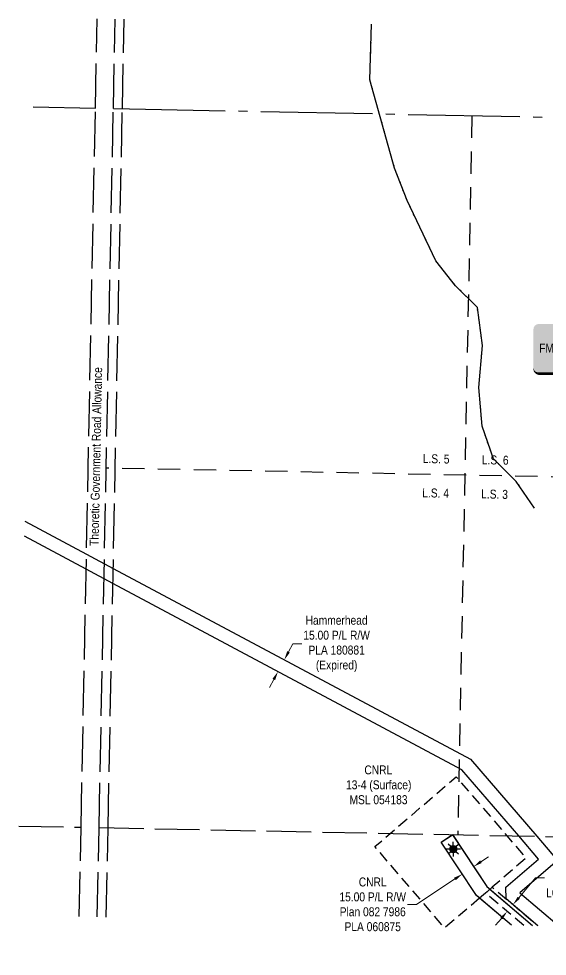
# Model space of a CAD drawing. Extents: x 409289 to 413533, y 6049756 to 6053361.
# Drawn here: x 409289 to 409881, y 6051421 to 6052470 of the extents above; entities that cross this region are included whole.
import ezdxf
from ezdxf.enums import TextEntityAlignment as Align

# ---------------------------------------------------------------- set-up
doc = ezdxf.new("R2010")
doc.units = 0
doc.header["$LTSCALE"] = 5
doc.header["$PDSIZE"] = 50
for name, pattern in [('foc-ACCESSROAD', [3.75, 2.5, -1.25]), ('foc-LSD', [8, 5, -3]), ('foc-QUARTERLINE', [33, 25, -3, 2, -3]), ('foc-UNSURVEYED', [12.5, 10, -2.5]), ('foc-WHEELTRACKS', [2, 0.4, -1.6])]:
    doc.linetypes.add(name, pattern=pattern)
doc.layers.get('Defpoints').update_dxf_attribs({"color": 9})
for name, color, linetype in [('F-AR', 190, 'foc-ACCESSROAD'), ('F-RW', 190, 'Continuous'), ('F-WS', 190, 'foc-ACCESSROAD'), ('F-WS-S', 190, 'Continuous'), ('L-QSEC', 8, 'foc-QUARTERLINE'), ('L-ROAD-T', 7, 'Continuous'), ('L-SECTION-LSD', 7, 'foc-LSD'), ('L-USEC', 7, 'foc-UNSURVEYED'), ('T-WATER-P3', 160, 'foc-WHEELTRACKS')]:
    doc.layers.add(name, color=color, linetype=linetype)
for name, color, linetype, lineweight in [('F-AR-T', 190, 'Continuous', 9), ('F-RW-T', 190, 'Continuous', 9), ('F-WS-T', 190, 'Continuous', 9)]:
    doc.layers.add(name, color=color, linetype=linetype, lineweight=lineweight)
doc.styles.add('100L', font='ARIALN.TTF', dxfattribs={"height": 11})
doc.styles.add('80', font='ARIALN.TTF', dxfattribs={"height": 10})
doc.styles.add('80CG', font='ARIALN.TTF', dxfattribs={"height": 10})
doc.styles.add('80L', font='ARIALN.TTF', dxfattribs={"height": 10})
doc.styles.add('foc-LtypeFont', font='ARIALN.TTF', dxfattribs={"height": 7.35})
doc.linetypes.add('foc-TOPO-flowdirection-NOLINE', pattern='A,0,[">",foc-LtypeFont,S=0.3,R=0,X=0,Y=-0.945],-20,[">",foc-LtypeFont,S=0.3,R=0,X=0,Y=-0.945],0', length=20)
doc.dimstyles.new('Compass 5 000', dxfattribs={"dimscale": 5, "dimtxt": 9, "dimasz": 2, "dimexe": 0.2, "dimexo": 0.0625, "dimgap": 0.5, "dimtad": 0, "dimtih": 1, "dimtoh": 1, "dimzin": 0, "dimdsep": 46, "dimtxsty": '80CG', "dimcen": 0.1, "dimse1": 1, "dimse2": 1, "dimclrd": 256, "dimclrt": 256, "dimaunit": 1, "dimadec": 4, "dimazin": 0, "dimtfac": 0.06, "dimtofl": 0, "dimtmove": 0, "dimatfit": 1, "dimfxl": 0.2, "dimtolj": 1, "dimtzin": 0, "dimlwd": -1, "dimarcsym": 0})

# ---------------------------------------------------------------- blocks, each defined once
blk = doc.blocks.new('GAS')
h = blk.add_hatch(color=255)
h.dxf.hatch_style = 1
edge = h.paths.add_edge_path()
edge.add_arc((0, 0), 0.9, 0, 360)
for p, q in [((-0.81, 0), (-1.62, 0)), ((-0.57, 0.57), (-1.14, 1.14)), ((0, 0.81), (0, 1.62)), ((0.57, 0.57), (1.14, 1.14)), ((1.62, 0), (0.81, 0)), ((-0.57, -0.57), (-1.14, -1.14)), ((0, -0.81), (0, -1.62)), ((1.14, -1.14), (0.57, -0.57))]:
    blk.add_line(p, q)
blk.add_circle((0, 0), 0.8)
blk = doc.blocks.new('*D425')
at = {"layer": 'Defpoints', "color": 0, "transparency": 16777216}
for p in [(409583.9, 6051754.2), (409586.3, 6051752.9), (409576.9, 6051741)]:
    blk.add_point(p, dxfattribs=at)
at = {"layer": 'F-RW-T', "transparency": 16777216}
for p, q in [((409591, 6051761.8), (409595.7, 6051770.6)), ((409595.7, 6051770.6), (409605.7, 6051770.6)), ((409574.5, 6051730.9), (409569.8, 6051722.1))]:
    blk.add_line(p, q, dxfattribs=at)
for points in [[(409589.5, 6051762.6), (409592.4, 6051761), (409586.3, 6051752.9)], [(409573, 6051731.7), (409576, 6051730.1), (409579.2, 6051739.7)]]:
    blk.add_solid(points, dxfattribs=at)
at = {"layer": 'F-RW-T', "transparency": 16777216, "insert": (409644.8, 6051770.6), "char_height": 10, "attachment_point": 5, "style": '80CG'}
blk.add_mtext('\\A1;Hammerhead\\P15.00 P/L R/W\\PPLA 180881\\P(Expired)', dxfattribs=at)
blk = doc.blocks.new('*D426')
at = {"layer": 'Defpoints', "color": 0, "transparency": 16777216}
for p in [(409784.7, 6051514.6), (409797.2, 6051522.9), (409798.1, 6051521.6)]:
    blk.add_point(p, dxfattribs=at)
at = {"layer": 'F-RW-T', "transparency": 16777216}
for p, q in [((409806.4, 6051527.1), (409814.8, 6051532.6)), ((409777.2, 6051507.8), (409734.2, 6051479.4)), ((409734.2, 6051479.4), (409724.2, 6051479.4))]:
    blk.add_line(p, q, dxfattribs=at)
for points in [[(409805.5, 6051528.5), (409807.3, 6051525.7), (409798.1, 6051521.6)], [(409776.3, 6051509.2), (409778.1, 6051506.4), (409785.6, 6051513.3)]]:
    blk.add_solid(points, dxfattribs=at)
at = {"layer": 'F-RW-T', "transparency": 16777216, "insert": (409685.2, 6051479.4), "char_height": 10, "attachment_point": 5, "style": '80CG'}
blk.add_mtext('\\A1;CNRL\\P15.00 P/L R/W\\PPlan 082 7986\\PPLA 060875', dxfattribs=at)
blk = doc.blocks.new('*D431')
at = {"layer": 'Defpoints', "color": 0, "transparency": 16777216}
for p in [(409842.2, 6051479.1), (409859.6, 6051451.3), (409866.1, 6051459)]:
    blk.add_point(p, dxfattribs=at)
at = {"layer": 'F-AR-T', "transparency": 16777216}
for p, q in [((409848.6, 6051486.8), (409867.4, 6051509)), ((409867.4, 6051509), (409877.4, 6051509)), ((409829.3, 6051463.8), (409822.8, 6051456.2))]:
    blk.add_line(p, q, dxfattribs=at)
for points in [[(409847.4, 6051487.8), (409849.9, 6051485.7), (409842.2, 6051479.1)], [(409828, 6051464.9), (409830.6, 6051462.8), (409835.7, 6051471.5)]]:
    blk.add_solid(points, dxfattribs=at)
at = {"layer": 'F-AR-T', "transparency": 16777216, "insert": (409911.7, 6051509), "char_height": 10, "attachment_point": 5, "style": '80CG'}
blk.add_mtext('\\A1;CNRL\\P10.00 A/R\\PLOC 052800', dxfattribs=at)
blk = doc.blocks.new('*U436')
h = blk.add_hatch(color=255)
edge = h.paths.add_edge_path()
edge.add_line((-114, -28.5), (114, -28.5))
edge.add_arc((114, -22.5), 6, 270, 360)
edge.add_line((120, -22.5), (120, 21))
edge.add_arc((114, 21), 6, 0, 90)
edge.add_line((114, 27), (-114, 27))
edge.add_arc((-114, 21), 6, 90, 180)
edge.add_line((-120, 21), (-120, -22.5))
edge.add_arc((-114, -22.5), 6, 180, 270)
at = {"color": 44, "flags": 128}
blk.add_lwpolyline([(-114, -28.5, 3, 3, 0), (114, -28.5, 3, 3, 0.414214), (120, -22.5, 3, 3, 0), (120, 21, 3, 0, 0.414214), (114, 27, 0, 0, 0), (-114, 27, 0, 0, 0.414214), (-120, 21, 0, 0, 0), (-120, -22.5, 0, 3, 0.414214)], format="xyseb", close=True, dxfattribs=at)
at = {"color": 44, "style": '80'}
blk.add_attdef('ENTER_TEXT_001', (-36, -5), '', height=10, dxfattribs=at)

msp = doc.modelspace()

# ---------------------------------------------------------------- linework, layer by layer
at = {"layer": 'F-AR', "flags": 128}
msp.add_lwpolyline([(409854.271, 6051455.844), (409811.33, 6051492.06), (409819.011, 6051498.657), (409870.149, 6051455.529)], dxfattribs=at)
at = {"layer": 'F-RW', "flags": 128}
for points in [[(409295.782, 6051907.773), (409364.851, 6051870.958), (409394.701, 6051855.052), (409794.619, 6051641.885), (409868.819, 6051555.513), (409892.054, 6051528.473), (409849.861, 6051492.235), (409893.931, 6051455.056)], [(409870.149, 6051455.529), (409834.405, 6051485.673), (409834.311, 6051498.644), (409870.91, 6051530.077), (409848.706, 6051555.912), (409785.078, 6051629.977), (409394.365, 6051838.236), (409364.515, 6051854.147), (409295.447, 6051890.961)], [(409840.445, 6051456.119), (409804.783, 6051486.436), (409801.446, 6051489.272), (409761.981, 6051549.007), (409774.492, 6051557.386), (409812.782, 6051499.316), (409816.298, 6051496.327), (409864.148, 6051455.648)]]:
    msp.add_lwpolyline(points, dxfattribs=at)
at = {"layer": 'F-RW'}
for points in [[(409840.445, 6051456.119), (409801.446, 6051489.273), (409761.98, 6051549.008), (409774.49, 6051557.273)], [(409774.49, 6051557.273), (409812.781, 6051499.316), (409864.147, 6051455.648)]]:
    msp.add_lwpolyline(points, dxfattribs=at)
at = {"layer": 'F-WS', "flags": 128}
msp.add_lwpolyline([(409804.783, 6051486.436), (409765.835, 6051452.984), (409687.686, 6051543.974), (409704.92, 6051558.769), (409737.577, 6051586.825), (409778.674, 6051622.123), (409835.308, 6051556.178), (409856.823, 6051531.135), (409819.011, 6051498.657), (409816.298, 6051496.327), (409811.33, 6051492.06), (409804.783, 6051486.436)], close=True, dxfattribs=at)
at = {"layer": 'L-QSEC'}
for p, q in [((409305.036, 6052371.175), (409374.811, 6052369.792)), ((409394.915, 6052369.393), (410163.153, 6052354.138))]:
    msp.add_line(p, q, dxfattribs=at)
at = {"layer": 'L-SECTION-LSD', "flags": 128}
for points in [[(409796.294, 6052361.423), (409780.309, 6051557.288)], [(410189.716, 6051951.382), (409386.887, 6051967.329)]]:
    msp.add_lwpolyline(points, dxfattribs=at)
at = {"layer": 'L-USEC'}
for p, q in [((409374.811, 6052369.792), (409376.807, 6052469.729)), ((409394.915, 6052369.391), (409396.911, 6052469.33)), ((409404.967, 6052369.19), (409406.963, 6052469.13)), ((409358.755, 6051565.664), (409374.811, 6052369.792)), ((409378.859, 6051565.262), (409394.915, 6052369.391)), ((409388.911, 6051565.062), (409404.967, 6052369.19)), ((409288.979, 6051567.047), (409358.755, 6051565.664)), ((409356.759, 6051465.729), (409358.755, 6051565.664)), ((409376.863, 6051465.33), (409378.859, 6051565.262)), ((409378.859, 6051565.264), (410181.759, 6051549.312)), ((409386.915, 6051465.13), (409388.911, 6051565.062))]:
    msp.add_line(p, q, dxfattribs=at)

# ---------------------------------------------------------------- block references
ref = msp.add_blockref('*U436', (409985.124, 6052101.475))
ref.add_attrib('ENTER_TEXT_001', 'DTLG150003 Norbord Inc.', (409917.686, 6052113.315), dxfattribs={"color": 44, "height": 10, "style": '80'})
ref.add_attrib('ENTER_TEXT_002', 'FMA9900037 Canadian Forest Products Ltd.', (409871.458, 6052096.471), dxfattribs={"color": 44, "height": 10, "style": '80'})
ref.add_attrib('ENTER_TEXT_003', 'TPA 1281 TOMMY LOEWEN', (409910.657, 6052079.627), dxfattribs={"color": 44, "height": 10, "style": '80'})
at = {"layer": 'F-WS-S', "color": 1, "xscale": 4.999999999999976, "yscale": 4.999999999999976, "zscale": 4.999999999999976}
msp.add_blockref('GAS', (409775.41, 6051541.093), dxfattribs=at)

# ---------------------------------------------------------------- texts
at = {"layer": 'F-WS-T', "insert": (409654.679, 6051634.772), "char_height": 9.9956, "attachment_point": 1, "style": '80L'}
msp.add_mtext_dynamic_manual_height_columns('\\pi21.20369;CNRL\\P\\pi0.66362;13-4 (Surface) \\P\\pi4.52618;MSL 054183', width=72.59189, gutter_width=50, heights=[0], dxfattribs=at)
at = {"layer": 'L-ROAD-T', "style": '80L'}
msp.add_text('Theoretic Government Road Allowance', height=9.9956, rotation=88.856077, dxfattribs=at).set_placement((409375.394, 6051980.208), align=Align.MIDDLE_CENTER)

# ---------------------------------------------------------------- dimensions: what is measured, and where the dimension line sits
at = {"layer": 'F-AR-T'}
dim = msp.add_linear_dim(base=(409842.186, 6051479.111), p1=(409859.639, 6051451.318), p2=(409866.083, 6051458.958), angle=49.857441, text='CNRL\\P10.00 A/R\\PLOC 052800', dimstyle='Compass 5 000', dxfattribs=at)
dim.commit()
dim.dimension.update_dxf_attribs({"geometry": '*D431', "text_midpoint": (409911.683, 6051509), "dimtype": 161})
at = {"layer": 'F-RW-T'}
dim = msp.add_aligned_dim(p1=(409576.858, 6051740.963), p2=(409583.913, 6051754.197), distance=-2.657, text='Hammerhead\\P15.00 P/L R/W\\PPLA 180881\\P(Expired)', dimstyle='Compass 5 000', dxfattribs=at)
dim.commit()
dim.dimension.update_dxf_attribs({"geometry": '*D425', "text_midpoint": (409644.751, 6051770.597)})
dim = msp.add_linear_dim(base=(409798.076, 6051521.573), p1=(409784.708, 6051514.607), p2=(409797.218, 6051522.872), angle=33.452129, text='CNRL\\P15.00 P/L R/W\\PPlan 082 7986\\PPLA 060875', dimstyle='Compass 5 000', dxfattribs=at)
dim.commit()
dim.dimension.update_dxf_attribs({"geometry": '*D426', "text_midpoint": (409685.153, 6051479.398), "dimtype": 161})

# ---------------------------------------------------------------- next in the draw order: texts
at = {"layer": 'L-SECTION-LSD', "char_height": 9.9956, "attachment_point": 1, "rotation": 358.86114, "style": '100L', "bg_fill": 3, "box_fill_scale": 1.5, "bg_fill_color": 256, "bg_fill_transparency": 0}
for s, width, insert in [('\\pi1.7578;L.S. 5', 30.38775, (409739.573, 6051982.992)), ('L.S. 6', 30.46971, (409807.489, 6051981.642)), ('\\pi1.98513;L.S. 4', 30.52645, (409738.812, 6051944.732)), ('L.S. 3', 30.36254, (409806.729, 6051943.382))]:
    msp.add_mtext_dynamic_manual_height_columns(s, width=width, gutter_width=54.976, heights=[0], dxfattribs=dict(at, insert=insert))

# ---------------------------------------------------------------- next in the draw order: linework, layer by layer
at = {"layer": 'T-WATER-P3', "flags": 128}
msp.add_lwpolyline([(409866.173, 6051922.275), (409845.819, 6051952.262), (409820.364, 6051977.512), (409807.705, 6052014.003), (409804.057, 6052057.372), (409808.051, 6052104.458), (409802.339, 6052146.957), (409778.001, 6052171.105), (409755.895, 6052198.851), (409723.647, 6052266.622), (409709.615, 6052302.799), (409682.073, 6052401.431), (409683.968, 6052463.63)], dxfattribs=at)
at = {"layer": 'T-WATER-P3', "linetype": 'foc-TOPO-flowdirection-NOLINE', "flags": 128}
msp.add_lwpolyline([(409866.173, 6051922.275), (409845.819, 6051952.262), (409820.364, 6051977.512), (409807.705, 6052014.003), (409804.057, 6052057.372), (409808.051, 6052104.458), (409802.339, 6052146.957), (409778.001, 6052171.105), (409755.895, 6052198.851), (409723.647, 6052266.622), (409709.615, 6052302.799), (409682.073, 6052401.431), (409683.968, 6052463.63)], dxfattribs=at)

doc.saveas('drawing.dxf')
